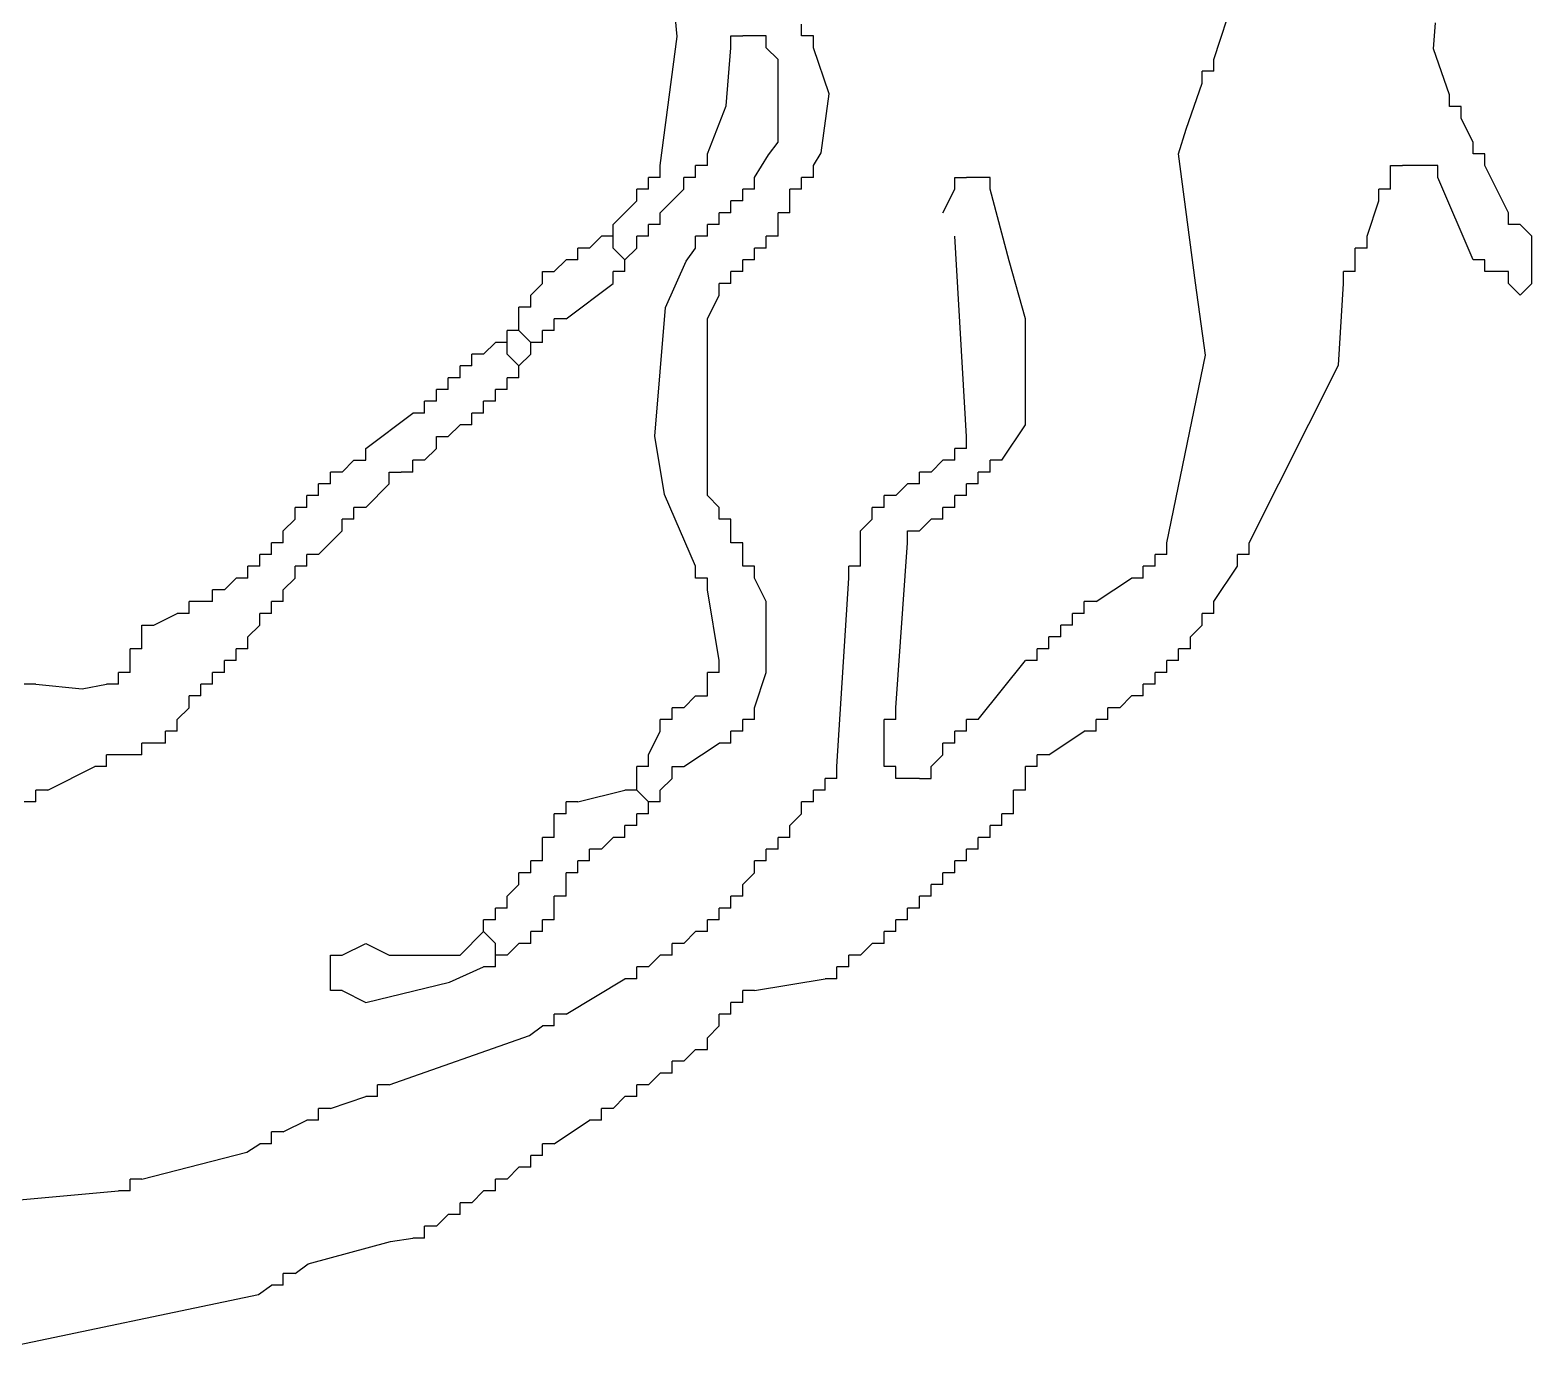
# Model space of a CAD drawing. Header units: metres. Extents: x -4.5 to 4.5, y -4.5 to 4.5.
# Drawn here: x 1.962 to 3.29, y -2.817 to -1.65 of the extents above; entities that cross this region are included whole.
import ezdxf

# ---------------------------------------------------------------- set-up
doc = ezdxf.new("R2010")
doc.units = ezdxf.units.M

msp = doc.modelspace()

# ---------------------------------------------------------------- linework, layer by layer
at = {"layer": '1', "color": 3}
for p, q in [((2.534422, -1.655412), (2.524641, -1.550738)), ((3.009016, -1.675738), (3.036589, -1.591485)), ((2.644432, -1.654904), (2.644432, -1.644488)), ((3.203256, -1.66624), (3.204849, -1.643446)), ((2.519432, -1.769488), (2.534422, -1.655412)), ((2.581932, -1.665321), (2.581932, -1.654904)), ((2.581932, -1.654904), (2.592349, -1.654904)), ((2.602766, -1.654904), (2.592349, -1.654904)), ((2.613182, -1.654904), (2.602766, -1.654904)), ((2.613182, -1.665321), (2.613182, -1.654904)), ((2.654849, -1.654904), (2.644432, -1.654904)), ((2.654849, -1.665321), (2.654849, -1.654904)), ((2.577709, -1.716701), (2.581932, -1.665321)), ((2.623599, -1.675738), (2.613182, -1.665321)), ((2.668942, -1.706069), (2.654849, -1.665321)), ((3.217349, -1.706988), (3.203256, -1.66624)), ((2.623599, -1.748654), (2.623599, -1.675738)), ((3.009016, -1.686154), (2.998599, -1.686154)), ((2.998599, -1.696571), (2.998599, -1.686154)), ((3.009016, -1.686154), (3.009016, -1.675738)), ((2.984506, -1.737319), (2.998599, -1.696571)), ((2.661589, -1.758152), (2.668942, -1.706069)), ((3.217349, -1.717404), (3.217349, -1.706988)), ((2.561099, -1.759071), (2.577709, -1.716701)), ((3.227766, -1.717404), (3.217349, -1.717404)), ((3.227766, -1.727821), (3.227766, -1.717404)), ((2.977766, -1.759071), (2.984506, -1.737319)), ((3.238182, -1.748654), (3.227766, -1.727821)), ((2.615266, -1.760113), (2.623599, -1.748654)), ((3.238182, -1.759071), (3.238182, -1.748654)), ((2.561099, -1.769488), (2.561099, -1.759071)), ((2.602766, -1.779904), (2.615266, -1.760113)), ((2.654849, -1.769488), (2.661589, -1.758152)), ((2.992878, -1.873227), (2.977766, -1.759071)), ((3.248599, -1.759071), (3.238182, -1.759071)), ((3.248599, -1.769488), (3.248599, -1.759071)), ((2.519432, -1.779904), (2.519432, -1.769488)), ((2.561099, -1.769488), (2.550682, -1.769488)), ((2.550682, -1.779904), (2.550682, -1.769488)), ((2.654849, -1.779904), (2.654849, -1.769488)), ((3.165266, -1.779904), (3.165266, -1.769488)), ((3.165266, -1.769488), (3.175682, -1.769488)), ((3.196516, -1.769488), (3.175682, -1.769488)), ((3.206932, -1.769488), (3.196516, -1.769488)), ((3.206932, -1.779904), (3.206932, -1.769488)), ((3.269432, -1.811154), (3.248599, -1.769488)), ((2.509016, -1.790321), (2.498599, -1.790321)), ((2.498599, -1.800738), (2.498599, -1.790321)), ((2.519432, -1.779904), (2.509016, -1.779904)), ((2.509016, -1.790321), (2.509016, -1.779904)), ((2.519432, -1.811154), (2.540266, -1.790321)), ((2.550682, -1.779904), (2.540266, -1.779904)), ((2.540266, -1.790321), (2.540266, -1.779904)), ((2.602766, -1.790321), (2.592349, -1.790321)), ((2.592349, -1.800738), (2.592349, -1.790321)), ((2.602766, -1.790321), (2.602766, -1.779904)), ((2.644432, -1.790321), (2.634016, -1.790321)), ((2.634016, -1.800738), (2.634016, -1.790321)), ((2.654849, -1.779904), (2.644432, -1.779904)), ((2.644432, -1.790321), (2.644432, -1.779904)), ((2.769432, -1.811154), (2.779849, -1.790321)), ((2.779849, -1.790321), (2.779849, -1.779904)), ((2.779849, -1.779904), (2.790266, -1.779904)), ((2.800682, -1.779904), (2.790266, -1.779904)), ((2.811099, -1.779904), (2.800682, -1.779904)), ((2.811099, -1.790321), (2.811099, -1.779904)), ((2.827926, -1.853622), (2.811099, -1.790321)), ((3.165266, -1.790321), (3.154849, -1.790321)), ((3.154849, -1.800738), (3.154849, -1.790321)), ((3.165266, -1.790321), (3.165266, -1.779904)), ((3.238182, -1.852821), (3.206932, -1.779904)), ((2.477766, -1.821571), (2.498599, -1.800738)), ((2.592349, -1.800738), (2.581932, -1.800738)), ((2.581932, -1.811154), (2.581932, -1.800738)), ((2.634016, -1.811154), (2.634016, -1.800738)), ((3.144432, -1.831988), (3.154849, -1.800738)), ((2.519432, -1.821571), (2.519432, -1.811154)), ((2.581932, -1.811154), (2.571516, -1.811154)), ((2.571516, -1.821571), (2.571516, -1.811154)), ((2.634016, -1.811154), (2.623599, -1.811154)), ((2.623599, -1.821571), (2.623599, -1.811154)), ((3.269432, -1.821571), (3.269432, -1.811154)), ((2.456932, -1.842404), (2.467349, -1.831988)), ((2.477766, -1.831988), (2.467349, -1.831988)), ((2.477766, -1.831988), (2.477766, -1.821571)), ((2.477766, -1.842404), (2.477766, -1.831988)), ((2.509016, -1.831988), (2.498599, -1.831988)), ((2.498599, -1.842404), (2.498599, -1.831988)), ((2.519432, -1.821571), (2.509016, -1.821571)), ((2.509016, -1.831988), (2.509016, -1.821571)), ((2.561099, -1.831988), (2.550682, -1.831988)), ((2.550682, -1.842404), (2.550682, -1.831988)), ((2.571516, -1.821571), (2.561099, -1.821571)), ((2.561099, -1.831988), (2.561099, -1.821571)), ((2.623599, -1.831988), (2.613182, -1.831988)), ((2.613182, -1.842404), (2.613182, -1.831988)), ((2.623599, -1.831988), (2.623599, -1.821571)), ((2.790266, -2.009071), (2.779849, -1.831988)), ((3.144432, -1.842404), (3.144432, -1.831988)), ((3.279849, -1.821571), (3.269432, -1.821571)), ((3.290266, -1.831988), (3.279849, -1.821571)), ((3.290266, -1.873654), (3.290266, -1.831988)), ((2.456932, -1.842404), (2.446516, -1.842404)), ((2.446516, -1.852821), (2.446516, -1.842404)), ((2.488182, -1.852821), (2.477766, -1.842404)), ((2.488182, -1.852821), (2.498599, -1.842404)), ((2.542349, -1.853863), (2.550682, -1.842404)), ((2.613182, -1.842404), (2.602766, -1.842404)), ((2.602766, -1.852821), (2.602766, -1.842404)), ((3.144432, -1.842404), (3.134016, -1.842404)), ((3.134016, -1.852821), (3.134016, -1.842404)), ((2.425682, -1.863238), (2.436099, -1.852821)), ((2.446516, -1.852821), (2.436099, -1.852821)), ((2.488182, -1.863238), (2.488182, -1.852821)), ((2.524174, -1.894883), (2.542349, -1.853863)), ((2.602766, -1.852821), (2.592349, -1.852821)), ((2.592349, -1.863238), (2.592349, -1.852821)), ((2.842349, -1.904904), (2.827926, -1.853622)), ((3.134016, -1.863238), (3.134016, -1.852821)), ((3.248599, -1.852821), (3.238182, -1.852821)), ((3.248599, -1.863238), (3.248599, -1.852821)), ((2.415266, -1.873654), (2.415266, -1.863238)), ((2.415266, -1.863238), (2.425682, -1.863238)), ((2.488182, -1.863238), (2.477766, -1.863238)), ((2.477766, -1.873654), (2.477766, -1.863238)), ((2.592349, -1.863238), (2.581932, -1.863238)), ((2.581932, -1.873654), (2.581932, -1.863238)), ((3.134016, -1.863238), (3.123599, -1.863238)), ((3.123599, -1.873654), (3.123599, -1.863238)), ((3.259016, -1.863238), (3.248599, -1.863238)), ((3.269432, -1.863238), (3.259016, -1.863238)), ((3.269432, -1.873654), (3.269432, -1.863238)), ((2.404849, -1.884071), (2.415266, -1.873654)), ((2.404849, -1.894488), (2.404849, -1.884071)), ((2.436099, -1.904904), (2.477766, -1.873654)), ((2.561099, -1.904904), (2.571516, -1.884071)), ((2.581932, -1.873654), (2.571516, -1.873654)), ((2.571516, -1.884071), (2.571516, -1.873654)), ((3.001724, -1.937196), (2.992878, -1.873227)), ((3.119112, -1.94601), (3.123599, -1.873654)), ((3.269432, -1.873654), (3.279849, -1.884071)), ((3.279849, -1.884071), (3.290266, -1.873654)), ((2.404849, -1.894488), (2.394432, -1.894488)), ((2.394432, -1.904904), (2.394432, -1.894488)), ((2.514691, -2.008676), (2.524174, -1.894883)), ((2.394432, -1.915321), (2.394432, -1.904904)), ((2.436099, -1.904904), (2.425682, -1.904904)), ((2.425682, -1.915321), (2.425682, -1.904904)), ((2.561099, -2.061154), (2.561099, -1.904904)), ((2.842349, -1.998654), (2.842349, -1.904904)), ((2.363182, -1.936154), (2.373599, -1.925738)), ((2.384016, -1.925738), (2.373599, -1.925738)), ((2.394432, -1.915321), (2.384016, -1.915321)), ((2.384016, -1.925738), (2.384016, -1.915321)), ((2.384016, -1.936154), (2.384016, -1.925738)), ((2.404849, -1.925738), (2.394432, -1.915321)), ((2.415266, -1.925738), (2.404849, -1.925738)), ((2.404849, -1.936154), (2.404849, -1.925738)), ((2.425682, -1.915321), (2.415266, -1.915321)), ((2.415266, -1.925738), (2.415266, -1.915321)), ((2.363182, -1.936154), (2.352766, -1.936154)), ((2.352766, -1.946571), (2.352766, -1.936154)), ((2.394432, -1.946571), (2.384016, -1.936154)), ((2.394432, -1.946571), (2.404849, -1.936154)), ((2.967349, -2.102821), (3.001724, -1.937196)), ((2.352766, -1.946571), (2.342349, -1.946571)), ((2.342349, -1.956988), (2.342349, -1.946571)), ((2.394432, -1.956988), (2.394432, -1.946571)), ((3.040266, -2.102821), (3.119112, -1.94601)), ((2.342349, -1.956988), (2.331932, -1.956988)), ((2.331932, -1.967404), (2.331932, -1.956988)), ((2.394432, -1.956988), (2.384016, -1.956988)), ((2.384016, -1.967404), (2.384016, -1.956988)), ((2.321516, -1.977821), (2.311099, -1.977821)), ((2.311099, -1.988238), (2.311099, -1.977821)), ((2.331932, -1.967404), (2.321516, -1.967404)), ((2.321516, -1.977821), (2.321516, -1.967404)), ((2.373599, -1.977821), (2.363182, -1.977821)), ((2.363182, -1.988238), (2.363182, -1.977821)), ((2.384016, -1.967404), (2.373599, -1.967404)), ((2.373599, -1.977821), (2.373599, -1.967404)), ((2.259016, -2.019488), (2.300682, -1.988238)), ((2.311099, -1.988238), (2.300682, -1.988238)), ((2.363182, -1.988238), (2.352766, -1.988238)), ((2.352766, -1.998654), (2.352766, -1.988238)), ((2.331932, -2.009071), (2.342349, -1.998654)), ((2.352766, -1.998654), (2.342349, -1.998654)), ((2.821516, -2.029904), (2.842349, -1.998654)), ((2.321516, -2.019488), (2.321516, -2.009071)), ((2.321516, -2.009071), (2.331932, -2.009071)), ((2.523109, -2.060235), (2.514691, -2.008676)), ((2.790266, -2.019488), (2.790266, -2.009071)), ((2.238182, -2.040321), (2.248599, -2.029904)), ((2.248599, -2.029904), (2.259016, -2.029904)), ((2.259016, -2.029904), (2.259016, -2.019488)), ((2.311099, -2.029904), (2.300682, -2.029904)), ((2.300682, -2.040321), (2.300682, -2.029904)), ((2.311099, -2.029904), (2.321516, -2.019488)), ((2.759016, -2.040321), (2.769432, -2.029904)), ((2.779849, -2.029904), (2.769432, -2.029904)), ((2.790266, -2.019488), (2.779849, -2.019488)), ((2.779849, -2.029904), (2.779849, -2.019488)), ((2.821516, -2.029904), (2.811099, -2.029904)), ((2.811099, -2.040321), (2.811099, -2.029904)), ((2.238182, -2.040321), (2.227766, -2.040321)), ((2.227766, -2.050738), (2.227766, -2.040321)), ((2.279849, -2.050738), (2.279849, -2.040321)), ((2.279849, -2.040321), (2.290266, -2.040321)), ((2.300682, -2.040321), (2.290266, -2.040321)), ((2.759016, -2.040321), (2.748599, -2.040321)), ((2.748599, -2.050738), (2.748599, -2.040321)), ((2.811099, -2.040321), (2.800682, -2.040321)), ((2.800682, -2.050738), (2.800682, -2.040321)), ((2.227766, -2.050738), (2.217349, -2.050738)), ((2.217349, -2.061154), (2.217349, -2.050738)), ((2.259016, -2.071571), (2.279849, -2.050738)), ((2.727766, -2.061154), (2.738182, -2.050738)), ((2.748599, -2.050738), (2.738182, -2.050738)), ((2.800682, -2.050738), (2.790266, -2.050738)), ((2.790266, -2.061154), (2.790266, -2.050738)), ((2.206932, -2.071571), (2.196516, -2.071571)), ((2.196516, -2.081988), (2.196516, -2.071571)), ((2.217349, -2.061154), (2.206932, -2.061154)), ((2.206932, -2.071571), (2.206932, -2.061154)), ((2.259016, -2.071571), (2.248599, -2.071571)), ((2.248599, -2.081988), (2.248599, -2.071571)), ((2.550682, -2.123654), (2.523109, -2.060235)), ((2.571516, -2.071571), (2.561099, -2.061154)), ((2.571516, -2.081988), (2.571516, -2.071571)), ((2.717349, -2.071571), (2.706932, -2.071571)), ((2.706932, -2.081988), (2.706932, -2.071571)), ((2.727766, -2.061154), (2.717349, -2.061154)), ((2.717349, -2.071571), (2.717349, -2.061154)), ((2.779849, -2.071571), (2.769432, -2.071571)), ((2.769432, -2.081988), (2.769432, -2.071571)), ((2.790266, -2.061154), (2.779849, -2.061154)), ((2.779849, -2.071571), (2.779849, -2.061154)), ((2.186099, -2.092404), (2.196516, -2.081988)), ((2.248599, -2.081988), (2.238182, -2.081988)), ((2.238182, -2.092404), (2.238182, -2.081988)), ((2.581932, -2.081988), (2.571516, -2.081988)), ((2.581932, -2.092404), (2.581932, -2.081988)), ((2.696516, -2.092404), (2.706932, -2.081988)), ((2.748599, -2.092404), (2.759016, -2.081988)), ((2.769432, -2.081988), (2.759016, -2.081988)), ((2.186099, -2.102821), (2.186099, -2.092404)), ((2.217349, -2.113238), (2.238182, -2.092404)), ((2.581932, -2.102821), (2.581932, -2.092404)), ((2.696516, -2.113238), (2.696516, -2.092404)), ((2.738182, -2.102821), (2.738182, -2.092404)), ((2.738182, -2.092404), (2.748599, -2.092404)), ((2.186099, -2.102821), (2.175682, -2.102821)), ((2.175682, -2.113238), (2.175682, -2.102821)), ((2.592349, -2.102821), (2.581932, -2.102821)), ((2.592349, -2.113238), (2.592349, -2.102821)), ((2.727766, -2.248654), (2.738182, -2.102821)), ((2.967349, -2.113238), (2.967349, -2.102821)), ((3.040266, -2.113238), (3.040266, -2.102821)), ((2.165266, -2.123654), (2.154849, -2.123654)), ((2.154849, -2.134071), (2.154849, -2.123654)), ((2.175682, -2.113238), (2.165266, -2.113238)), ((2.165266, -2.123654), (2.165266, -2.113238)), ((2.206932, -2.123654), (2.196516, -2.123654)), ((2.196516, -2.134071), (2.196516, -2.123654)), ((2.217349, -2.113238), (2.206932, -2.113238)), ((2.206932, -2.123654), (2.206932, -2.113238)), ((2.550682, -2.134071), (2.550682, -2.123654)), ((2.592349, -2.123654), (2.592349, -2.113238)), ((2.602766, -2.123654), (2.592349, -2.123654)), ((2.602766, -2.134071), (2.602766, -2.123654)), ((2.696516, -2.123654), (2.686099, -2.123654)), ((2.686099, -2.134071), (2.686099, -2.123654)), ((2.696516, -2.123654), (2.696516, -2.113238)), ((2.956932, -2.123654), (2.946516, -2.123654)), ((2.946516, -2.134071), (2.946516, -2.123654)), ((2.967349, -2.113238), (2.956932, -2.113238)), ((2.956932, -2.123654), (2.956932, -2.113238)), ((3.009016, -2.154904), (3.029849, -2.123654)), ((3.040266, -2.113238), (3.029849, -2.113238)), ((3.029849, -2.123654), (3.029849, -2.113238)), ((2.134016, -2.144488), (2.144432, -2.134071)), ((2.154849, -2.134071), (2.144432, -2.134071)), ((2.186099, -2.144488), (2.196516, -2.134071)), ((2.561099, -2.134071), (2.550682, -2.134071)), ((2.561099, -2.144488), (2.561099, -2.134071)), ((2.613182, -2.154904), (2.602766, -2.134071)), ((2.675682, -2.300738), (2.686099, -2.134071)), ((2.904849, -2.154904), (2.936099, -2.134071)), ((2.946516, -2.134071), (2.936099, -2.134071)), ((2.134016, -2.144488), (2.123599, -2.144488)), ((2.123599, -2.154904), (2.123599, -2.144488)), ((2.186099, -2.154904), (2.186099, -2.144488)), ((2.571516, -2.206988), (2.561099, -2.144488)), ((2.113182, -2.154904), (2.102766, -2.154904)), ((2.102766, -2.165321), (2.102766, -2.154904)), ((2.123599, -2.154904), (2.113182, -2.154904)), ((2.186099, -2.154904), (2.175682, -2.154904)), ((2.175682, -2.165321), (2.175682, -2.154904)), ((2.613182, -2.217404), (2.613182, -2.154904)), ((2.904849, -2.154904), (2.894432, -2.154904)), ((2.894432, -2.165321), (2.894432, -2.154904)), ((3.009016, -2.165321), (3.009016, -2.154904)), ((2.061099, -2.186154), (2.061099, -2.175738)), ((2.061099, -2.175738), (2.071516, -2.175738)), ((2.071516, -2.175738), (2.092349, -2.165321)), ((2.102766, -2.165321), (2.092349, -2.165321)), ((2.154849, -2.186154), (2.165266, -2.175738)), ((2.175682, -2.165321), (2.165266, -2.165321)), ((2.165266, -2.175738), (2.165266, -2.165321)), ((2.884016, -2.175738), (2.873599, -2.175738)), ((2.873599, -2.186154), (2.873599, -2.175738)), ((2.894432, -2.165321), (2.884016, -2.165321)), ((2.884016, -2.175738), (2.884016, -2.165321)), ((2.988182, -2.186154), (2.998599, -2.175738)), ((3.009016, -2.165321), (2.998599, -2.165321)), ((2.998599, -2.175738), (2.998599, -2.165321)), ((2.061099, -2.196571), (2.061099, -2.186154)), ((2.154849, -2.196571), (2.154849, -2.186154)), ((2.873599, -2.186154), (2.863182, -2.186154)), ((2.863182, -2.196571), (2.863182, -2.186154)), ((2.988182, -2.196571), (2.988182, -2.186154)), ((2.061099, -2.196571), (2.050682, -2.196571)), ((2.050682, -2.206988), (2.050682, -2.196571)), ((2.154849, -2.196571), (2.144432, -2.196571)), ((2.144432, -2.206988), (2.144432, -2.196571)), ((2.863182, -2.196571), (2.852766, -2.196571)), ((2.852766, -2.206988), (2.852766, -2.196571)), ((2.988182, -2.196571), (2.977766, -2.196571)), ((2.977766, -2.206988), (2.977766, -2.196571)), ((2.050682, -2.217404), (2.040266, -2.217404)), ((2.040266, -2.227821), (2.040266, -2.217404)), ((2.050682, -2.217404), (2.050682, -2.206988)), ((2.134016, -2.217404), (2.123599, -2.217404)), ((2.123599, -2.227821), (2.123599, -2.217404)), ((2.144432, -2.206988), (2.134016, -2.206988)), ((2.134016, -2.217404), (2.134016, -2.206988)), ((2.571516, -2.217404), (2.561099, -2.217404)), ((2.561099, -2.227821), (2.561099, -2.217404)), ((2.571516, -2.217404), (2.571516, -2.206988)), ((2.602766, -2.248654), (2.613182, -2.217404)), ((2.800682, -2.259071), (2.842349, -2.206988)), ((2.852766, -2.206988), (2.842349, -2.206988)), ((2.967349, -2.217404), (2.956932, -2.217404)), ((2.956932, -2.227821), (2.956932, -2.217404)), ((2.977766, -2.206988), (2.967349, -2.206988)), ((2.967349, -2.217404), (2.967349, -2.206988)), ((1.967349, -2.227821), (1.956932, -2.227821)), ((1.967349, -2.227821), (2.008214, -2.231827)), ((2.008214, -2.231827), (2.029849, -2.227821)), ((2.040266, -2.227821), (2.029849, -2.227821)), ((2.123599, -2.227821), (2.113182, -2.227821)), ((2.113182, -2.238238), (2.113182, -2.227821)), ((2.561099, -2.238238), (2.561099, -2.227821)), ((2.956932, -2.227821), (2.946516, -2.227821)), ((2.946516, -2.238238), (2.946516, -2.227821)), ((2.113182, -2.238238), (2.102766, -2.238238)), ((2.102766, -2.248654), (2.102766, -2.238238)), ((2.540266, -2.248654), (2.550682, -2.238238)), ((2.550682, -2.238238), (2.561099, -2.238238)), ((2.925682, -2.248654), (2.936099, -2.238238)), ((2.946516, -2.238238), (2.936099, -2.238238)), ((2.092349, -2.259071), (2.102766, -2.248654)), ((2.540266, -2.248654), (2.529849, -2.248654)), ((2.529849, -2.259071), (2.529849, -2.248654)), ((2.602766, -2.259071), (2.602766, -2.248654)), ((2.727766, -2.259071), (2.727766, -2.248654)), ((2.925682, -2.248654), (2.915266, -2.248654)), ((2.915266, -2.259071), (2.915266, -2.248654)), ((2.092349, -2.269488), (2.081932, -2.269488)), ((2.081932, -2.279904), (2.081932, -2.269488)), ((2.092349, -2.269488), (2.092349, -2.259071)), ((2.509016, -2.290321), (2.519432, -2.269488)), ((2.529849, -2.259071), (2.519432, -2.259071)), ((2.519432, -2.269488), (2.519432, -2.259071)), ((2.592349, -2.269488), (2.581932, -2.269488)), ((2.581932, -2.279904), (2.581932, -2.269488)), ((2.602766, -2.259071), (2.592349, -2.259071)), ((2.592349, -2.269488), (2.592349, -2.259071)), ((2.727766, -2.259071), (2.717349, -2.259071)), ((2.717349, -2.269488), (2.717349, -2.259071)), ((2.717349, -2.290321), (2.717349, -2.269488)), ((2.790266, -2.269488), (2.779849, -2.269488)), ((2.779849, -2.279904), (2.779849, -2.269488)), ((2.800682, -2.259071), (2.790266, -2.259071)), ((2.790266, -2.269488), (2.790266, -2.259071)), ((2.863182, -2.290321), (2.894432, -2.269488)), ((2.904849, -2.269488), (2.894432, -2.269488)), ((2.915266, -2.259071), (2.904849, -2.259071)), ((2.904849, -2.269488), (2.904849, -2.259071)), ((2.071516, -2.279904), (2.061099, -2.279904)), ((2.061099, -2.290321), (2.061099, -2.279904)), ((2.081932, -2.279904), (2.071516, -2.279904)), ((2.540266, -2.300738), (2.571516, -2.279904)), ((2.581932, -2.279904), (2.571516, -2.279904)), ((2.779849, -2.279904), (2.769432, -2.279904)), ((2.769432, -2.290321), (2.769432, -2.279904)), ((2.040266, -2.290321), (2.029849, -2.290321)), ((2.029849, -2.300738), (2.029849, -2.290321)), ((2.050682, -2.290321), (2.040266, -2.290321)), ((2.061099, -2.290321), (2.050682, -2.290321)), ((2.509016, -2.300738), (2.509016, -2.290321)), ((2.717349, -2.300738), (2.717349, -2.290321)), ((2.759016, -2.300738), (2.769432, -2.290321)), ((2.863182, -2.290321), (2.852766, -2.290321)), ((2.852766, -2.300738), (2.852766, -2.290321)), ((1.977766, -2.321571), (2.019432, -2.300738)), ((2.029849, -2.300738), (2.019432, -2.300738)), ((2.509016, -2.300738), (2.498599, -2.300738)), ((2.498599, -2.311154), (2.498599, -2.300738)), ((2.529849, -2.311154), (2.529849, -2.300738)), ((2.529849, -2.300738), (2.540266, -2.300738)), ((2.675682, -2.311154), (2.675682, -2.300738)), ((2.727766, -2.300738), (2.717349, -2.300738)), ((2.727766, -2.311154), (2.727766, -2.300738)), ((2.759016, -2.311154), (2.759016, -2.300738)), ((2.852766, -2.300738), (2.842349, -2.300738)), ((2.842349, -2.311154), (2.842349, -2.300738)), ((1.977766, -2.321571), (1.967349, -2.321571)), ((1.967349, -2.331988), (1.967349, -2.321571)), ((2.446516, -2.331988), (2.488182, -2.321571)), ((2.498599, -2.321571), (2.488182, -2.321571)), ((2.498599, -2.321571), (2.498599, -2.311154)), ((2.509016, -2.331988), (2.498599, -2.321571)), ((2.519432, -2.321571), (2.529849, -2.311154)), ((2.519432, -2.331988), (2.519432, -2.321571)), ((2.665266, -2.321571), (2.654849, -2.321571)), ((2.654849, -2.331988), (2.654849, -2.321571)), ((2.675682, -2.311154), (2.665266, -2.311154)), ((2.665266, -2.321571), (2.665266, -2.311154)), ((2.738182, -2.311154), (2.727766, -2.311154)), ((2.748599, -2.311154), (2.738182, -2.311154)), ((2.748599, -2.311154), (2.759016, -2.311154)), ((2.842349, -2.321571), (2.831932, -2.321571)), ((2.831932, -2.331988), (2.831932, -2.321571)), ((2.842349, -2.321571), (2.842349, -2.311154)), ((1.967349, -2.331988), (1.956932, -2.331988)), ((2.446516, -2.331988), (2.436099, -2.331988)), ((2.436099, -2.342404), (2.436099, -2.331988)), ((2.519432, -2.331988), (2.509016, -2.331988)), ((2.509016, -2.342404), (2.509016, -2.331988)), ((2.654849, -2.331988), (2.644432, -2.331988)), ((2.644432, -2.342404), (2.644432, -2.331988)), ((2.831932, -2.342404), (2.831932, -2.331988)), ((2.436099, -2.342404), (2.425682, -2.342404)), ((2.425682, -2.352821), (2.425682, -2.342404)), ((2.509016, -2.342404), (2.498599, -2.342404)), ((2.498599, -2.352821), (2.498599, -2.342404)), ((2.634016, -2.352821), (2.644432, -2.342404)), ((2.831932, -2.342404), (2.821516, -2.342404)), ((2.821516, -2.352821), (2.821516, -2.342404)), ((2.425682, -2.363238), (2.415266, -2.363238)), ((2.415266, -2.373654), (2.415266, -2.363238)), ((2.425682, -2.363238), (2.425682, -2.352821)), ((2.467349, -2.373654), (2.477766, -2.363238)), ((2.488182, -2.363238), (2.477766, -2.363238)), ((2.498599, -2.352821), (2.488182, -2.352821)), ((2.488182, -2.363238), (2.488182, -2.352821)), ((2.634016, -2.363238), (2.623599, -2.363238)), ((2.623599, -2.373654), (2.623599, -2.363238)), ((2.634016, -2.363238), (2.634016, -2.352821)), ((2.811099, -2.363238), (2.800682, -2.363238)), ((2.800682, -2.373654), (2.800682, -2.363238)), ((2.821516, -2.352821), (2.811099, -2.352821)), ((2.811099, -2.363238), (2.811099, -2.352821)), ((2.415266, -2.384071), (2.415266, -2.373654)), ((2.467349, -2.373654), (2.456932, -2.373654)), ((2.456932, -2.384071), (2.456932, -2.373654)), ((2.623599, -2.373654), (2.613182, -2.373654)), ((2.613182, -2.384071), (2.613182, -2.373654)), ((2.800682, -2.373654), (2.790266, -2.373654)), ((2.790266, -2.384071), (2.790266, -2.373654)), ((2.415266, -2.384071), (2.404849, -2.384071)), ((2.404849, -2.394488), (2.404849, -2.384071)), ((2.456932, -2.384071), (2.446516, -2.384071)), ((2.446516, -2.394488), (2.446516, -2.384071)), ((2.613182, -2.384071), (2.602766, -2.384071)), ((2.602766, -2.394488), (2.602766, -2.384071)), ((2.790266, -2.384071), (2.779849, -2.384071)), ((2.779849, -2.394488), (2.779849, -2.384071)), ((2.404849, -2.394488), (2.394432, -2.394488)), ((2.394432, -2.404904), (2.394432, -2.394488)), ((2.446516, -2.394488), (2.436099, -2.394488)), ((2.436099, -2.404904), (2.436099, -2.394488)), ((2.592349, -2.404904), (2.602766, -2.394488)), ((2.779849, -2.394488), (2.769432, -2.394488)), ((2.769432, -2.404904), (2.769432, -2.394488)), ((2.384016, -2.415321), (2.394432, -2.404904)), ((2.384016, -2.425738), (2.384016, -2.415321)), ((2.436099, -2.415321), (2.425682, -2.415321)), ((2.425682, -2.425738), (2.425682, -2.415321)), ((2.436099, -2.415321), (2.436099, -2.404904)), ((2.592349, -2.415321), (2.581932, -2.415321)), ((2.581932, -2.425738), (2.581932, -2.415321)), ((2.592349, -2.415321), (2.592349, -2.404904)), ((2.759016, -2.415321), (2.748599, -2.415321)), ((2.748599, -2.425738), (2.748599, -2.415321)), ((2.769432, -2.404904), (2.759016, -2.404904)), ((2.759016, -2.415321), (2.759016, -2.404904)), ((2.384016, -2.425738), (2.373599, -2.425738)), ((2.373599, -2.436154), (2.373599, -2.425738)), ((2.425682, -2.436154), (2.425682, -2.425738)), ((2.581932, -2.425738), (2.571516, -2.425738)), ((2.571516, -2.436154), (2.571516, -2.425738)), ((2.748599, -2.425738), (2.738182, -2.425738)), ((2.738182, -2.436154), (2.738182, -2.425738)), ((2.373599, -2.436154), (2.363182, -2.436154)), ((2.363182, -2.446571), (2.363182, -2.436154)), ((2.425682, -2.436154), (2.415266, -2.436154)), ((2.415266, -2.446571), (2.415266, -2.436154)), ((2.571516, -2.436154), (2.561099, -2.436154)), ((2.561099, -2.446571), (2.561099, -2.436154)), ((2.738182, -2.436154), (2.727766, -2.436154)), ((2.727766, -2.446571), (2.727766, -2.436154)), ((2.238182, -2.467404), (2.259016, -2.456988)), ((2.259016, -2.456988), (2.279849, -2.467404)), ((2.342349, -2.467404), (2.363182, -2.446571)), ((2.373599, -2.456988), (2.363182, -2.446571)), ((2.373599, -2.467404), (2.373599, -2.456988)), ((2.384016, -2.467404), (2.394432, -2.456988)), ((2.404849, -2.456988), (2.394432, -2.456988)), ((2.415266, -2.446571), (2.404849, -2.446571)), ((2.404849, -2.456988), (2.404849, -2.446571)), ((2.540266, -2.456988), (2.529849, -2.456988)), ((2.529849, -2.467404), (2.529849, -2.456988)), ((2.540266, -2.456988), (2.550682, -2.446571)), ((2.561099, -2.446571), (2.550682, -2.446571)), ((2.696516, -2.467404), (2.706932, -2.456988)), ((2.717349, -2.456988), (2.706932, -2.456988)), ((2.727766, -2.446571), (2.717349, -2.446571)), ((2.717349, -2.456988), (2.717349, -2.446571)), ((2.227766, -2.477821), (2.227766, -2.467404)), ((2.227766, -2.467404), (2.238182, -2.467404)), ((2.279849, -2.467404), (2.342349, -2.467404)), ((2.384016, -2.467404), (2.373599, -2.467404)), ((2.373599, -2.477821), (2.373599, -2.467404)), ((2.509016, -2.477821), (2.519432, -2.467404)), ((2.529849, -2.467404), (2.519432, -2.467404)), ((2.696516, -2.467404), (2.686099, -2.467404)), ((2.686099, -2.477821), (2.686099, -2.467404)), ((2.227766, -2.488238), (2.227766, -2.477821)), ((2.332974, -2.491363), (2.363182, -2.477821)), ((2.373599, -2.477821), (2.363182, -2.477821)), ((2.509016, -2.477821), (2.498599, -2.477821)), ((2.498599, -2.488238), (2.498599, -2.477821)), ((2.686099, -2.477821), (2.675682, -2.477821)), ((2.675682, -2.488238), (2.675682, -2.477821)), ((2.227766, -2.498654), (2.227766, -2.488238)), ((2.259016, -2.509071), (2.332974, -2.491363)), ((2.436099, -2.519488), (2.488182, -2.488238)), ((2.498599, -2.488238), (2.488182, -2.488238)), ((2.602766, -2.498654), (2.665266, -2.488238)), ((2.675682, -2.488238), (2.665266, -2.488238)), ((2.238182, -2.498654), (2.227766, -2.498654)), ((2.238182, -2.498654), (2.259016, -2.509071)), ((2.592349, -2.509071), (2.581932, -2.509071)), ((2.581932, -2.519488), (2.581932, -2.509071)), ((2.602766, -2.498654), (2.592349, -2.498654)), ((2.592349, -2.509071), (2.592349, -2.498654)), ((2.436099, -2.519488), (2.425682, -2.519488)), ((2.425682, -2.529904), (2.425682, -2.519488)), ((2.581932, -2.519488), (2.571516, -2.519488)), ((2.571516, -2.529904), (2.571516, -2.519488)), ((2.403807, -2.538238), (2.415266, -2.529904)), ((2.425682, -2.529904), (2.415266, -2.529904)), ((2.561099, -2.540321), (2.571516, -2.529904)), ((2.279849, -2.581988), (2.403807, -2.538238)), ((2.561099, -2.550738), (2.561099, -2.540321)), ((2.540266, -2.561154), (2.529849, -2.561154)), ((2.529849, -2.571571), (2.529849, -2.561154)), ((2.540266, -2.561154), (2.550682, -2.550738)), ((2.550682, -2.550738), (2.561099, -2.550738)), ((2.509016, -2.581988), (2.519432, -2.571571)), ((2.529849, -2.571571), (2.519432, -2.571571)), ((2.279849, -2.581988), (2.269432, -2.581988)), ((2.269432, -2.592404), (2.269432, -2.581988)), ((2.509016, -2.581988), (2.498599, -2.581988)), ((2.498599, -2.592404), (2.498599, -2.581988)), ((2.227766, -2.602821), (2.217349, -2.602821)), ((2.217349, -2.613238), (2.217349, -2.602821)), ((2.227766, -2.602821), (2.259016, -2.592404)), ((2.269432, -2.592404), (2.259016, -2.592404)), ((2.477766, -2.602821), (2.467349, -2.602821)), ((2.467349, -2.613238), (2.467349, -2.602821)), ((2.477766, -2.602821), (2.488182, -2.592404)), ((2.498599, -2.592404), (2.488182, -2.592404)), ((2.186099, -2.623654), (2.206932, -2.613238)), ((2.217349, -2.613238), (2.206932, -2.613238)), ((2.425682, -2.634071), (2.456932, -2.613238)), ((2.467349, -2.613238), (2.456932, -2.613238)), ((2.186099, -2.623654), (2.175682, -2.623654)), ((2.175682, -2.634071), (2.175682, -2.623654)), ((2.061099, -2.665321), (2.153807, -2.641363)), ((2.153807, -2.641363), (2.165266, -2.634071)), ((2.175682, -2.634071), (2.165266, -2.634071)), ((2.425682, -2.634071), (2.415266, -2.634071)), ((2.415266, -2.644488), (2.415266, -2.634071)), ((2.384016, -2.665321), (2.394432, -2.654904)), ((2.404849, -2.654904), (2.394432, -2.654904)), ((2.415266, -2.644488), (2.404849, -2.644488)), ((2.404849, -2.654904), (2.404849, -2.644488)), ((2.061099, -2.665321), (2.050682, -2.665321)), ((2.050682, -2.675738), (2.050682, -2.665321)), ((2.384016, -2.665321), (2.373599, -2.665321)), ((2.373599, -2.675738), (2.373599, -2.665321)), ((1.925682, -2.686154), (2.040266, -2.675738)), ((2.050682, -2.675738), (2.040266, -2.675738)), ((2.352766, -2.686154), (2.363182, -2.675738)), ((2.373599, -2.675738), (2.363182, -2.675738)), ((2.352766, -2.686154), (2.342349, -2.686154)), ((2.342349, -2.696571), (2.342349, -2.686154)), ((2.321516, -2.706988), (2.311099, -2.706988)), ((2.311099, -2.717404), (2.311099, -2.706988)), ((2.321516, -2.706988), (2.331932, -2.696571)), ((2.342349, -2.696571), (2.331932, -2.696571)), ((2.207974, -2.740321), (2.280891, -2.720529)), ((2.280891, -2.720529), (2.300682, -2.717404)), ((2.311099, -2.717404), (2.300682, -2.717404)), ((2.196516, -2.748654), (2.186099, -2.748654)), ((2.186099, -2.759071), (2.186099, -2.748654)), ((2.196516, -2.748654), (2.207974, -2.740321)), ((2.164224, -2.767404), (2.175682, -2.759071)), ((2.186099, -2.759071), (2.175682, -2.759071)), ((1.925057, -2.817196), (2.164224, -2.767404))]:
    msp.add_line(p, q, dxfattribs=at)

doc.saveas('drawing.dxf')
